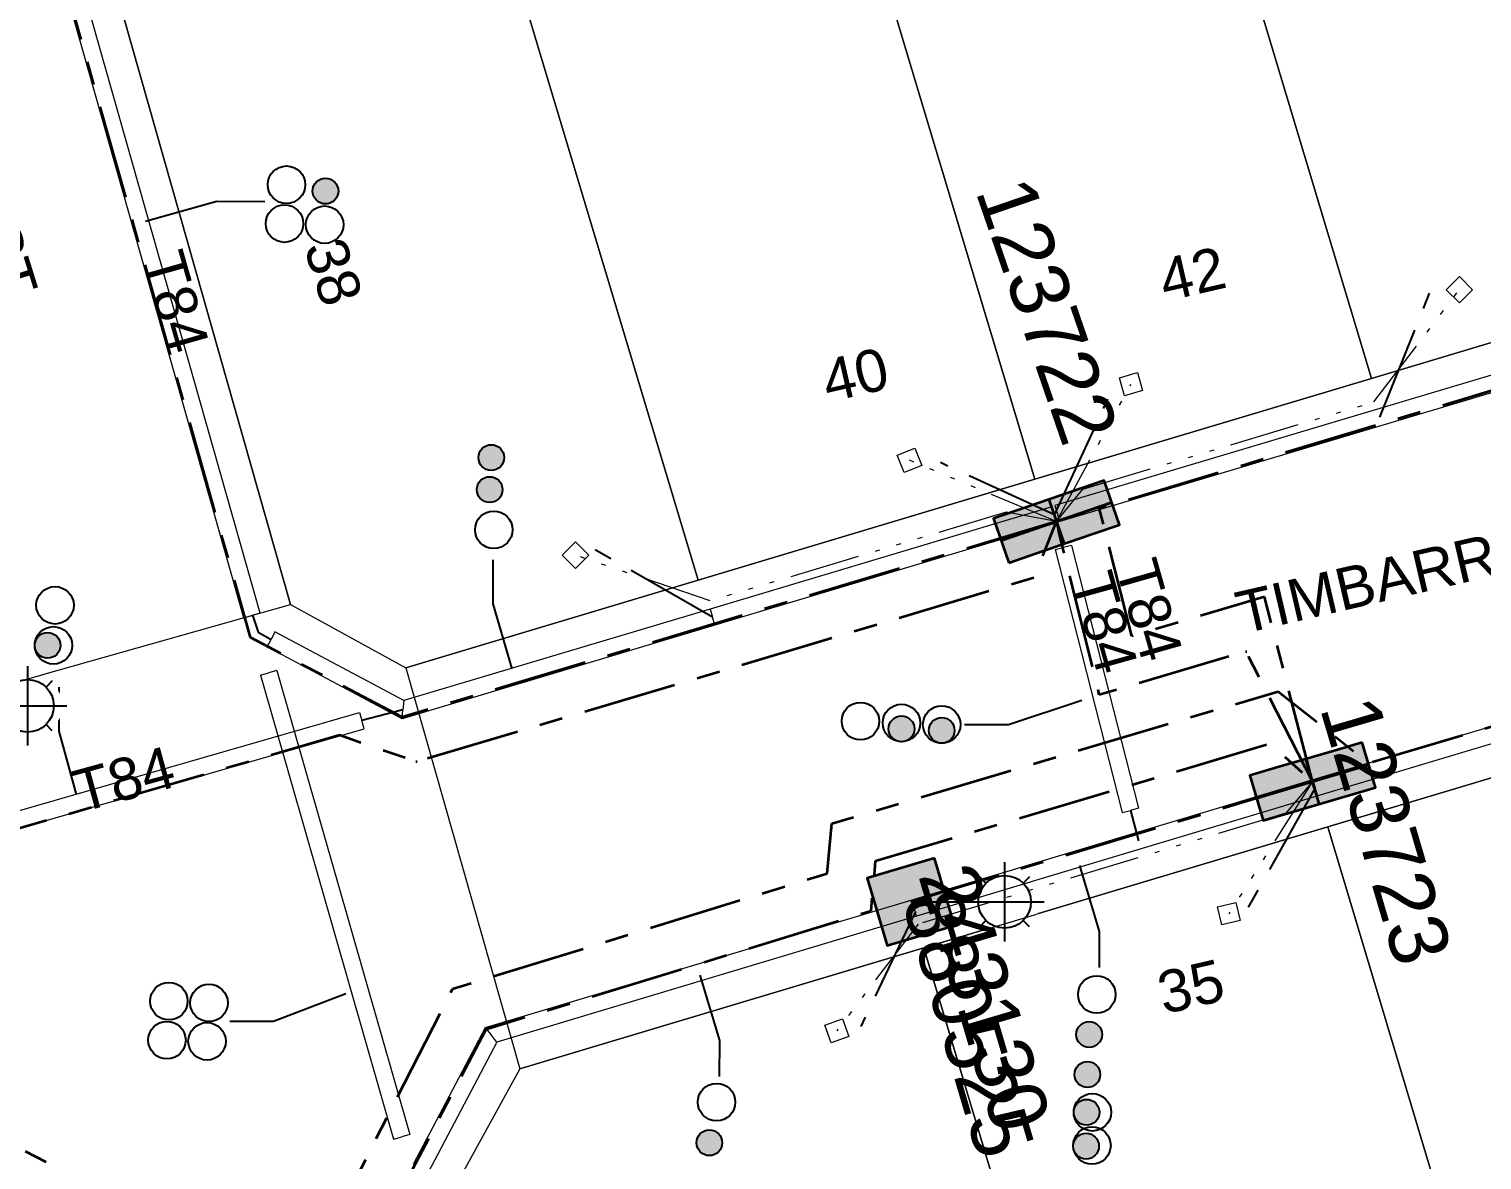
# Model space of a CAD drawing. Header units: metres. Extents: x 308278 to 310511, y 6271134 to 6272874.
# Drawn here: x 309349.2 to 309411.2, y 6272174.2 to 6272222.5 of the extents above; entities that cross this region are included whole.
import ezdxf
from ezdxf.enums import TextEntityAlignment as Align

# ---------------------------------------------------------------- set-up
doc = ezdxf.new("R2010")
doc.units = ezdxf.units.M
doc.set_wipeout_variables(frame=1)
for name, pattern in [('Cable Exist UG', [7, 4, -1, 1, -1]), ('DOT', [6.35, 0, -6.35]), ('PHANTOMX2', [6.6, 3, -0.75, 0.2, -0.75, 0.2, -0.75, 0.2, -0.75])]:
    doc.linetypes.add(name, pattern=pattern)
doc.layers.get('0').update_dxf_attribs({"color": 6})
for name, color, linetype, lineweight in [('_User Miscellaneous1', 30, 'Continuous', 13), ('_User_HV_Exist', 1, 'Continuous', 35), ('_User_LV_Exist', 5, 'Continuous', 35), ('_User_SL_Exist', 4, 'Continuous', 35), ('Cadastre Land Parcels_SP_EXT', 118, 'Continuous', 15), ('Cadastre Roads_SP_EXT', 218, 'Continuous', 15), ('Mains_HV_EXT', 13, 'Continuous', 25), ('Mains_LV_EXT', 163, 'Continuous', 25), ('Mains_LV_SL_EXT', 135, 'Continuous', 25), ('Services_SP_EXT', 42, 'PHANTOMX2', 20)]:
    doc.layers.add(name, color=color, linetype=linetype, lineweight=lineweight)
for name, color, linetype in [('Duct_SP_EXT', 30, 'Continuous'), ('Equip_SP_SL_EXT', 7, 'Continuous'), ('SupportsUG_SP_LV_EXT', 7, 'Continuous'), ('SupportsUG_SP_LV_SL_EXT', 7, 'Continuous'), ('Trench_SP_EXT', 7, 'Continuous')]:
    doc.layers.add(name, color=color, linetype=linetype)
doc.styles.add('COLUMN_LABEL', font='arial.ttf', dxfattribs={"height": 2})
doc.styles.add('iecARIAL', font='arial.ttf', dxfattribs={"height": 2})
doc.styles.add('POLE_LABEL', font='arial.ttf', dxfattribs={"height": 2})
doc.styles.add('SL_LABEL', font='arial.ttf', dxfattribs={"height": 2})
doc.styles.get("Standard").update_dxf_attribs({"font": 'arial.ttf'})

# ---------------------------------------------------------------- blocks, each defined once
blk = doc.blocks.new('COLUMN_EXT')
blk.add_hatch(color=256).paths.add_polyline_path([(1.5, -1.5), (1.5, 1.5), (-1.5, 1.5), (-1.5, -1.5)])
blk.add_lwpolyline([(1.5, 1.5), (-1.5, 1.5), (-1.5, -1.5), (1.5, -1.5)], close=True)
at = {"flags": 9}
for tag, p in [('SUBURB', (-1.813, 1.8)), ('NOTES', (-1.813, 2)), ('STREETNAME', (-1.813, 1.6)), ('LOCATION', (-1.813, 1.4)), ('LEGEND', (-1.813, 1.2)), ('OWNED_BY', (-1.813, 0.6)), ('USAGE', (-1.813, 1)), ('STATE', (-1.813, 0.8)), ('COLUMN_TYPE', (-1.813, 0.4))]:
    blk.add_attdef(tag, text='', height=0.2, rotation=180, dxfattribs=at).set_placement(p, align=Align.MIDDLE_LEFT)
at = {"flags": 1}
blk.add_attdef('Z', (-1.813, 2.351), '', height=0.2, rotation=180, dxfattribs=at)
at = {"flags": 9}
for tag, style, p in [('STRUCTURE_PLANT_NUMBER', 'POLE_LABEL', (-1.813, -0.031)), ('STREET_CODE', 'COLUMN_LABEL', (-1.813, 0.2))]:
    blk.add_attdef(tag, text='', height=0.2, rotation=180, dxfattribs=dict(at, style=style)).set_placement(p, align=Align.MIDDLE_LEFT)
at = {"style": 'COLUMN_LABEL', "width": 0.9, "flags": 8}
blk.add_attdef('ASSET_NUM', text='', height=2, rotation=270, dxfattribs=at).set_placement((2, -4), align=Align.MIDDLE_LEFT)
blk = doc.blocks.new('PILLAR_EXT')
blk.add_hatch(color=256).paths.add_polyline_path([(-2.5, 1), (-2.5, -1), (2.5, -1), (2.5, 1)])
for p, q in [((0, 1), (0, -1)), ((-2.5, 0), (2.5, 0))]:
    blk.add_line(p, q)
at = {"ltscale": 10}
blk.add_line((2.5, 0), (-2.5, 0), dxfattribs=at)
blk.add_lwpolyline([(-2.5, -1), (-1.25, -1), (1.25, -1), (2.5, -1), (2.5, 1), (-2.5, 1)], close=True)
at = {"width": 0.9, "flags": 8}
blk.add_attdef('ASSET_NUM', text='', height=2, rotation=90, dxfattribs=at).set_placement((-2, 4), align=Align.MIDDLE_LEFT)
for tag, p, flags in [('OWNED_BY', (0, -0.2), 9), ('STATE', (0, -0.4), 9), ('SUPPORT_TYPE', (0, -0.6), 9), ('USAGE', (0, -0.8), 9), ('LEGEND', (0, -1), 9), ('LOCATION', (0, -1.2), 9), ('NOTES', (0, -1.4), 9), ('STREETNAME', (0, -1.8), 9), ('SUBURB', (0, -2), 1), ('PARENT', (0, -1.6), 9)]:
    blk.add_attdef(tag, p, '', height=0.2, dxfattribs=dict(flags=flags))
blk = doc.blocks.new('DUCT_EXT')
blk.add_circle((0, 0.8), 0.8)
at = {"flags": 1}
blk.add_attdef('Z', (0, 0), '', height=0.2, dxfattribs=at)
at = {"flags": 9}
for tag, p in [('DUCT_CODE', (0, 0)), ('XSECT_TYPE', (0, -0.2)), ('STATE', (0, -0.6)), ('FB_REFERENCE', (0, -0.4)), ('NOTES', (0, -0.8))]:
    blk.add_attdef(tag, text='', height=0.2, dxfattribs=at).set_placement(p, align=Align.MIDDLE_LEFT)
blk = doc.blocks.new('*U479')
at = {"transparency": 33554687, "flags": 9}
for tag, p in [('LRATECODE', (-7.4, 0)), ('LOUTREACHVOCAB', (-7.2, 0)), ('LOUTREACH', (-7, 0)), ('LANTNUMBER', (-6.6, 0)), ('LNEW', (-6.4, 0)), ('LMASTVOCAB', (-6.2, 0)), ('LMAST', (-6, 0)), ('LLAMPVOCAB', (-5.8, 0)), ('LLAMP', (-5.6, 0)), ('LEXIST', (-5.4, 0)), ('LCHARGE3PERCENT', (-5.2, 0)), ('LCHARGE3', (-5, 0)), ('LCHARGE2PERCENT', (-4.8, 0)), ('LCHARGE2', (-4.6, 0)), ('LCHARGE1PERCENT', (-4.4, 0)), ('LCHARGE1', (-4.2, 0)), ('LCATEGORY', (-4, 0)), ('LBRACKETVOCAB', (-3.8, 0)), ('LBRACKET', (-3.6, 0)), ('LKINGHEIGHT', (-3.4, 0)), ('CREPLACE', (-3.2, 0)), ('CREMOVE', (-3, 0)), ('CNUMBER', (-2.8, 0)), ('CNEW', (-2.6, 0)), ('CEXIST', (-2.4, 0)), ('USAGE', (-2.2, 0)), ('STATE', (-2, 0)), ('OWNED_BY', (-1.8, 0)), ('ORIENTATION', (-1.6, 0)), ('OPERATING_VOLTAGE', (-1.4, 0)), ('NO_PHASES', (-1.2, 0)), ('LANTERN_TYPE', (-1, 0)), ('LANTERN_PURPOSE', (-0.8, 0)), ('CONTROL_TYPE', (-0.6, 0)), ('CONSTRUCTED_VOLTAGE', (-0.4, 0))]:
    blk.add_attdef(tag, text='', height=0.001, rotation=270, dxfattribs=at).set_placement(p, align=Align.MIDDLE_LEFT)
at = {"transparency": 33554687, "style": 'SL_LABEL', "flags": 9}
blk.add_attdef('STREET_CODE', text='', height=0.001, rotation=270, dxfattribs=at).set_placement((0.001, 0), align=Align.MIDDLE_LEFT)
at = {"transparency": 33554687, "flags": 1}
blk.add_attdef('Z', (0, 0), '', height=0.001, rotation=270, dxfattribs=at)
at = {"transparency": 33554687, "width": 0.9}
blk.add_attdef('LNUMBER', text='', height=1, dxfattribs=at).set_placement((7, -1), align=Align.MIDDLE_LEFT)
at = {"transparency": 33554687, "flags": 9}
for tag, p in [('LREMOVE', (0, -7.6)), ('LREPLACE', (0, -7.8)), ('LTYPE', (0, -8)), ('LTYPEVOCAB', (0, -8.2)), ('LEGEND', (0, -8.4)), ('SUBURB', (0, -8.6)), ('STREETNAME', (0, -8.8)), ('LOCATION', (0, -9)), ('NOTES', (0, -9.2)), ('MAINTAINED_BY', (0, -9.863))]:
    blk.add_attdef(tag, text='', height=0.001, dxfattribs=at).set_placement(p, align=Align.MIDDLE_LEFT)
blk.add_attdef('OPERATED_BY', (0, -9.607), '', height=0.001, dxfattribs=at)
at = {"linetype": 'DOT', "transparency": 33554687}
blk.add_wipeout([(5.688, 0), (5.061, -1.061), (4, -1.688), (2.939, -1.061), (2.313, 0), (2.939, 1.061), (4, 1.687), (5.061, 1.061)], dxfattribs=at)
at = {"transparency": 33554687}
for p, q in [((4, 1.687), (4, 0)), ((2.939, 1.061), (3.205, 0.795)), ((5.061, 1.061), (4.795, 0.795)), ((0, 0), (4, 0)), ((4, 0), (5.688, 0)), ((4, 0), (4, -1.688)), ((2.939, -1.061), (3.205, -0.795)), ((5.061, -1.061), (4.795, -0.795))]:
    blk.add_line(p, q, dxfattribs=at)
blk.add_circle((4, 0), 1.125, dxfattribs=at)
blk = doc.blocks.new('CCP_EXT')
at = {"flags": 9}
for tag, p in [('OWNED_BY', (0, -1)), ('USAGE', (0, -1.2)), ('STATE', (0, -1.8)), ('LEGEND', (0, -1.4)), ('LIFE_SUPPORT', (0, -1.6)), ('NOTES', (0, -2))]:
    blk.add_attdef(tag, text='', height=0.2, dxfattribs=at).set_placement(p, align=Align.MIDDLE_LEFT)
at = {"transparency": 33554687}
blk.add_wipeout([(0, 0.566), (0.566, 0), (0, -0.566), (-0.566, 0)], dxfattribs=at)
blk.add_lwpolyline([(-0.566, 0), (0, 0.566), (0.566, 0), (0, -0.566), (-0.566, 0)])
at = {"flags": 1}
blk.add_attdef('Z', (0, 0), '', height=0.2, dxfattribs=at)
at = {"flags": 9}
for tag, p in [('CCP_TYPE', (0, 0)), ('OPERATING_VOLTAGE', (0, -0.6)), ('CONSTRUCTED_VOLTAGE', (0, -0.2)), ('NO_PHASES', (0, -0.4)), ('ORIENTATION', (0, -0.8))]:
    blk.add_attdef(tag, text='', height=0.2, dxfattribs=at).set_placement(p, align=Align.MIDDLE_LEFT)
blk = doc.blocks.new('CABLE_LARGE_EXT')
h = blk.add_hatch(color=256)
edge = h.paths.add_edge_path()
edge.add_arc((0, 0.55), 0.55, 0, 360)
blk.add_circle((0, 0.55), 0.55)
at = {"flags": 1}
blk.add_attdef('Z', (0, 0), '', height=0.2, dxfattribs=at)
at = {"flags": 9}
for tag, p in [('COND_CODE', (0, 0)), ('XSECT_SIZE', (0, -0.6)), ('STATE', (0, -0.4)), ('FB_REFERENCE', (0, -0.2)), ('NOTES', (0, -0.8))]:
    blk.add_attdef(tag, text='', height=0.2, dxfattribs=at).set_placement(p, align=Align.MIDDLE_LEFT)

msp = doc.modelspace()

# ---------------------------------------------------------------- linework, layer by layer
at = {"layer": '_User Miscellaneous1'}
for p, q in [((309358.325, 6272197.357), (309349.959, 6272226.864)), ((309359.018, 6272197.554), (309350.651, 6272227.061)), ((309392.817, 6272202.102), (309378.224, 6272197.735)), ((309392.817, 6272202.102), (309392.921, 6272201.757)), ((309392.943, 6272202.157), (309393.046, 6272201.812)), ((309393.024, 6272201.412), (309392.921, 6272201.757)), ((309393.149, 6272201.467), (309393.046, 6272201.812)), ((309393.024, 6272201.412), (309378.43, 6272197.046)), ((309392.948, 6272200.274), (309393.297, 6272200.363)), ((309392.948, 6272200.274), (309395.812, 6272189.053)), ((309393.646, 6272200.452), (309393.297, 6272200.363)), ((309393.646, 6272200.452), (309396.509, 6272189.231)), ((309435.677, 6272199.948), (309403.95, 6272190.444)), ((309435.884, 6272199.258), (309404.156, 6272189.755)), ((309378.224, 6272197.735), (309365.156, 6272193.825)), ((309378.224, 6272197.735), (309378.327, 6272197.39)), ((309358.325, 6272197.357), (309358.671, 6272197.456)), ((309359.018, 6272197.554), (309358.671, 6272197.456)), ((309378.43, 6272197.046), (309378.327, 6272197.39)), ((309359.655, 6272196.758), (309359.486, 6272196.44)), ((309365.156, 6272193.825), (309359.655, 6272196.758)), ((309378.43, 6272197.046), (309365.078, 6272193.05)), ((309359.316, 6272196.122), (309359.486, 6272196.44)), ((309365.078, 6272193.05), (309359.316, 6272196.122)), ((309359.038, 6272194.907), (309359.384, 6272195.007)), ((309359.038, 6272194.907), (309364.716, 6272175.1)), ((309359.73, 6272195.106), (309359.384, 6272195.007)), ((309359.73, 6272195.106), (309365.408, 6272175.298)), ((309365.078, 6272193.05), (309365.117, 6272193.438)), ((309365.156, 6272193.825), (309365.117, 6272193.438)), ((309363.261, 6272193.319), (309363.361, 6272192.973)), ((309363.461, 6272192.627), (309363.361, 6272192.973)), ((309403.95, 6272190.444), (309404.053, 6272190.099)), ((309403.95, 6272190.444), (309404.053, 6272190.099)), ((309404.156, 6272189.755), (309404.053, 6272190.099)), ((309404.156, 6272189.755), (309404.053, 6272190.099)), ((309395.812, 6272189.053), (309396.161, 6272189.142)), ((309396.509, 6272189.231), (309396.161, 6272189.142)), ((309368.627, 6272179.854), (309365.552, 6272174.02)), ((309368.627, 6272179.854), (309368.875, 6272179.553)), ((309369.123, 6272179.251), (309366.189, 6272173.684)), ((309369.123, 6272179.251), (309368.875, 6272179.553)), ((309364.716, 6272175.1), (309365.062, 6272175.199)), ((309365.408, 6272175.298), (309365.062, 6272175.199))]:
    msp.add_line(p, q, dxfattribs=at)
at = {"layer": '_User_HV_Exist', "linetype": 'Cable Exist UG'}
msp.add_lwpolyline([(309383.486, 6272125.654), (309382.389, 6272127.128), (309368.727, 6272122.172), (309368.727, 6272122.172, -0.023328), (309366.806, 6272128.203), (309366.806, 6272128.203), (309363.047, 6272141.666), (309363.047, 6272141.666), (309354.343, 6272171.83), (309345.635, 6272176.306), (309330.108, 6272171.869), (309330.108, 6272171.869), (309284.767, 6272158.888)], format="xyb", dxfattribs=at)
at = {"layer": '_User_LV_Exist', "linetype": 'Cable Exist UG', "flags": 128}
msp.add_lwpolyline([(309403.939, 6272190.372), (309401.104, 6272195.925), (309401.104, 6272195.925), (309394.837, 6272194.075), (309393.008, 6272201.47)], dxfattribs=at)
at = {"layer": 'Cadastre Land Parcels_SP_EXT', "linetype": 'Continuous'}
for points in [[(309406.447, 6272207.583), (309400.991, 6272225.783), (309396.395, 6272241.111), (309390.481, 6272239.337), (309382.027, 6272236.803), (309392.079, 6272203.276), (309406.447, 6272207.583)], [(309392.079, 6272203.276), (309382.027, 6272236.803), (309367.659, 6272232.495), (309377.711, 6272198.968), (309392.079, 6272203.276)], [(309432.248, 6272215.319), (309435.198, 6272220.369), (309431.882, 6272235.044), (309400.991, 6272225.783), (309406.447, 6272207.583), (309432.248, 6272215.319)], [(309377.711, 6272198.968), (309367.659, 6272232.495), (309351.854, 6272227.757), (309360.321, 6272197.928), (309365.244, 6272195.23), (309377.711, 6272198.968)], [(309431.877, 6272160.083), (309421.825, 6272193.61), (309404.583, 6272188.441), (309414.635, 6272154.913), (309431.877, 6272160.083)], [(309411.565, 6272153.994), (309414.635, 6272154.913), (309404.583, 6272188.441), (309387.342, 6272183.272), (309392.511, 6272166.028), (309397.392, 6272149.745), (309411.565, 6272153.994)], [(309392.511, 6272166.028), (309387.342, 6272183.272), (309370.1, 6272178.103), (309367.36, 6272173.106), (309371.185, 6272159.635), (309392.511, 6272166.028)]]:
    msp.add_lwpolyline(points, close=True, dxfattribs=at)
at = {"layer": 'Duct_SP_EXT'}
for points in [[(309359.221, 6272215.128), (309357.177, 6272215.13), (309354.128, 6272214.28)], [(309368.948, 6272199.831), (309368.947, 6272197.957), (309369.767, 6272195.187)], [(309350.427, 6272194.401), (309350.425, 6272192.525), (309351.169, 6272189.824)], [(309389.082, 6272192.807), (309390.959, 6272192.81), (309394.084, 6272193.848)], [(309394.84, 6272182.428), (309394.845, 6272183.976), (309394.004, 6272186.786)], [(309378.629, 6272177.782), (309378.636, 6272179.314), (309377.795, 6272182.108)], [(309357.728, 6272180.143), (309359.591, 6272180.137), (309362.676, 6272181.327)]]:
    msp.add_lwpolyline(points, dxfattribs=at)
at = {"layer": 'Mains_HV_EXT', "linetype": 'Cable Exist UG'}
msp.add_lwpolyline([(309383.486, 6272125.654), (309382.389, 6272127.128), (309368.727, 6272122.172), (309368.727, 6272122.172, -0.023328), (309366.806, 6272128.203), (309366.806, 6272128.203), (309363.047, 6272141.666), (309363.047, 6272141.666), (309354.343, 6272171.83), (309345.635, 6272176.306), (309330.108, 6272171.869), (309330.108, 6272171.869), (309284.767, 6272158.888)], format="xyb", dxfattribs=at)
at = {"layer": 'Trench_SP_EXT', "linetype": 'Cable Exist UG'}
for points in [[(309406.81, 6272205.924), (309408.928, 6272211.215)], [(309392.921, 6272201.757), (309388.056, 6272203.988)], [(309393.297, 6272200.363), (309392.921, 6272201.757)], [(309358.697, 6272197.473), (309358.932, 6272196.749), (309359.486, 6272196.44)], [(309365.117, 6272193.438), (309363.361, 6272192.973)], [(309396.161, 6272189.142), (309396.511, 6272187.838)]]:
    msp.add_lwpolyline(points, dxfattribs=at)

# ---------------------------------------------------------------- block references
at = {"layer": 'Duct_SP_EXT'}
for name, p in [('DUCT_EXT', (309360.147, 6272215.051)), ('CABLE_LARGE_EXT', (309361.809, 6272215.031)), ('DUCT_EXT', (309360.061, 6272213.392)), ('DUCT_EXT', (309361.775, 6272213.344)), ('DUCT_EXT', (309384.642, 6272192.149)), ('DUCT_EXT', (309386.394, 6272192.073)), ('DUCT_EXT', (309388.11, 6272192.004)), ('CABLE_LARGE_EXT', (309386.394, 6272192.073)), ('CABLE_LARGE_EXT', (309388.11, 6272192.004)), ('DUCT_EXT', (309355.128, 6272180.194)), ('DUCT_EXT', (309356.84, 6272180.12)), ('DUCT_EXT', (309355.044, 6272178.531)), ('DUCT_EXT', (309356.755, 6272178.48))]:
    msp.add_blockref(name, p, dxfattribs=at)
for name, p, rotation in [('CABLE_LARGE_EXT', (309368.337, 6272204.202), 270.073505829016), ('CABLE_LARGE_EXT', (309368.267, 6272202.834), 270.073505829016), ('DUCT_EXT', (309368.192, 6272201.119), 270.073505829016), ('DUCT_EXT', (309349.467, 6272197.896), 270.073505829016), ('DUCT_EXT', (309349.399, 6272196.184), 270.073505829016), ('DUCT_EXT', (309393.927, 6272181.281), 269.9999999999998), ('CABLE_LARGE_EXT', (309393.853, 6272179.572), 269.9999999999998), ('CABLE_LARGE_EXT', (309393.777, 6272177.863), 269.9999999999998), ('DUCT_EXT', (309377.701, 6272176.685), 269.9999999999998), ('DUCT_EXT', (309393.742, 6272176.251), 269.9999999999998), ('CABLE_LARGE_EXT', (309393.742, 6272176.251), 269.9999999999998), ('CABLE_LARGE_EXT', (309377.644, 6272174.95), 269.9999999999998), ('DUCT_EXT', (309393.722, 6272174.832), 269.9999999999998), ('CABLE_LARGE_EXT', (309393.722, 6272174.804), 269.9999999999998)]:
    msp.add_blockref(name, p, dxfattribs=dict(at, rotation=rotation))
at = {"layer": 'SupportsUG_SP_LV_EXT'}
ref = msp.add_blockref('PILLAR_EXT', (309393.008, 6272201.47), dxfattribs=dict(at, rotation=18.98012775241862))
ref.add_attrib('ASSET_NUM', '123722', dxfattribs={"layer": '0', "height": 2.5, "rotation": 288.98013, "style": 'iecARIAL'}).set_placement((309394.508, 6272204.97), align=Align.MIDDLE_RIGHT)
ref = msp.add_blockref('PILLAR_EXT', (309403.939, 6272190.372), dxfattribs=dict(at, rotation=196.4131677062073))
ref.add_attrib('ASSET_NUM', '123723', dxfattribs={"layer": '0', "height": 2.5, "rotation": 286.41317, "style": 'iecARIAL'}).set_placement((309405.439, 6272193.872), align=Align.MIDDLE_LEFT)
at = {"layer": 'SupportsUG_SP_LV_SL_EXT'}
ref = msp.add_blockref('COLUMN_EXT', (309386.795, 6272185.236), dxfattribs=dict(at, rotation=16.52085560053088))
ref.add_attrib('ASSET_NUM', '880525', dxfattribs={"layer": '0', "height": 2.5, "rotation": 286.52086, "style": 'COLUMN_LABEL'}).set_placement((309388.795, 6272185.986), align=Align.TOP_LEFT)

# ---------------------------------------------------------------- texts
at = {"layer": 'Cadastre Land Parcels_SP_EXT'}
for s, rotation, p in [('38', 287.5385, (309360.877, 6272213.196)), ('42', 12.97533, (309397.641, 6272210.857)), ('40', 12.97533, (309383.257, 6272206.551)), ('35', 13.10921, (309397.585, 6272180.428))]:
    msp.add_text(s, height=1.8, rotation=rotation, dxfattribs=at).set_placement(p)
at = {"layer": 'Cadastre Roads_SP_EXT'}
for s, rotation, p in [('SARABAH ST', 287.38451, (309343.081, 6272226.077)), ('TIMBARRA AVE', 13.03336, (309400.932, 6272196.664))]:
    msp.add_text(s, height=1.8, rotation=rotation, dxfattribs=at).set_placement(p)
at = {"layer": 'Mains_LV_EXT'}
for rotation, p in [(285.91007, (309353.962, 6272212.694)), (285.87574, (309395.513, 6272199.543)), (285.58187, (309393.617, 6272199.016))]:
    msp.add_text('T84', height=1.8, rotation=rotation, dxfattribs=at).set_placement(p)

# ---------------------------------------------------------------- next in the draw order: block references
at = {"layer": 'Equip_SP_SL_EXT'}
ref = msp.add_blockref('*U479', (309345.089, 6272193.604), dxfattribs=at)
ref.add_attrib('ASSET_NUM', '243133', dxfattribs={"layer": '0', "height": 2.5, "rotation": 15.53765, "style": 'iecARIAL'}).set_placement((309346.589, 6272195.104), align=Align.MIDDLE_RIGHT)
ref = msp.add_blockref('*U479', (309386.795, 6272185.236), dxfattribs=at)
ref.add_attrib('ASSET_NUM', '243130', dxfattribs={"layer": '0', "height": 2.5, "rotation": 286.52086, "style": 'iecARIAL'}).set_placement((309388.295, 6272186.736), align=Align.MIDDLE_LEFT)
at = {"layer": 'Services_SP_EXT'}
for p in [(309410.203, 6272211.369), (309372.478, 6272200.036)]:
    msp.add_blockref('CCP_EXT', p, dxfattribs=at)
for p, rotation in [((309396.188, 6272207.334), 240.9801274228114), ((309386.735, 6272204.088), 336.9801275664654), ((309400.367, 6272184.729), 58.41316778450192), ((309383.635, 6272179.729), 154.4131680061231)]:
    msp.add_blockref('CCP_EXT', p, dxfattribs=dict(at, rotation=rotation))

# ---------------------------------------------------------------- next in the draw order: linework, layer by layer
at = {"layer": '_User Miscellaneous1'}
for p, q in [((309433.206, 6272214.186), (309392.943, 6272202.157)), ((309433.412, 6272213.496), (309393.149, 6272201.467)), ((309342.988, 6272187.47), (309363.261, 6272193.319)), ((309343.187, 6272186.778), (309363.461, 6272192.627)), ((309403.95, 6272190.444), (309386.83, 6272185.311)), ((309404.156, 6272189.755), (309387.037, 6272184.621)), ((309386.83, 6272185.311), (309368.627, 6272179.854)), ((309386.83, 6272185.311), (309386.934, 6272184.966)), ((309386.83, 6272185.311), (309386.934, 6272184.966)), ((309387.037, 6272184.621), (309386.934, 6272184.966)), ((309387.037, 6272184.621), (309386.934, 6272184.966)), ((309387.037, 6272184.621), (309369.123, 6272179.251))]:
    msp.add_line(p, q, dxfattribs=at)
at = {"layer": '_User_LV_Exist', "linetype": 'Cable Exist UG', "flags": 128}
for points in [[(309393.008, 6272201.47), (309378.416, 6272197.103), (309378.416, 6272197.103), (309365.086, 6272193.113), (309358.614, 6272196.522), (309349.923, 6272227.215)], [(309403.939, 6272190.372), (309401.883, 6272198.264), (309401.883, 6272198.264), (309396.22, 6272196.579), (309394.837, 6272202.04), (309394.837, 6272202.04), (309431.08, 6272212.939), (309432.071, 6272211.782), (309434.219, 6272212.407), (309434.627, 6272213.849), (309450.016, 6272217.475), (309450.016, 6272217.475), (309448.804, 6272222.79), (309450.556, 6272224.57)], [(309314.007, 6272178.498), (309316.531, 6272177.091), (309316.531, 6272177.091), (309343.145, 6272184.707), (309344.446, 6272187.131), (309362.413, 6272192.359), (309365.692, 6272191.227), (309365.692, 6272191.227), (309378.975, 6272195.178), (309392.064, 6272199.094), (309393.008, 6272201.47)]]:
    msp.add_lwpolyline(points, dxfattribs=at)
for points in [[(309383.486, 6272125.654), (309374.989, 6272125.345), (309374.989, 6272125.345, -0.013587), (309372.036, 6272134.351), (309372.036, 6272134.351), (309372.024, 6272134.391), (309370.033, 6272141.522), (309366.846, 6272152.862), (309368.424, 6272154.638), (309363.144, 6272173.49), (309367.235, 6272181.515), (309383.223, 6272186.45), (309383.424, 6272188.573), (309402.468, 6272194.221), (309406.334, 6272191.158), (309406.334, 6272191.158), (309435.552, 6272199.857)], [(309378.764, 6272126.561), (309376.484, 6272127.145), (309376.484, 6272127.145, -0.015171), (309373.937, 6272134.968), (309373.937, 6272134.968), (309373.928, 6272134.995), (309371.965, 6272142.049), (309369.065, 6272152.363), (309370.642, 6272154.136), (309370.642, 6272154.136), (309365.249, 6272173.292), (309368.668, 6272179.799), (309385.093, 6272184.852), (309385.291, 6272186.988), (309385.291, 6272186.988), (309402.107, 6272191.987), (309403.939, 6272190.372)]]:
    msp.add_lwpolyline(points, format="xyb", dxfattribs=at)
at = {"layer": '_User_SL_Exist', "linetype": 'Cable Exist UG', "flags": 128}
msp.add_lwpolyline([(309403.939, 6272190.372), (309386.795, 6272185.236)], dxfattribs=at)
at = {"layer": 'Cadastre Roads_SP_EXT', "linetype": 'Continuous'}
for points in [[(309360.321, 6272197.928), (309351.854, 6272227.757), (309347.485, 6272243.149), (309342.955, 6272259.108), (309325.872, 6272254.115), (309335.001, 6272221.948), (309343.192, 6272193.087), (309360.321, 6272197.928)], [(309387.342, 6272183.272), (309404.583, 6272188.441), (309421.825, 6272193.61), (309436.18, 6272197.914), (309432.247, 6272215.319), (309406.447, 6272207.583), (309392.079, 6272203.275), (309377.711, 6272198.968), (309365.243, 6272195.23), (309370.099, 6272178.103), (309387.342, 6272183.272)]]:
    msp.add_lwpolyline(points, close=True, dxfattribs=at)
at = {"layer": 'Mains_LV_SL_EXT', "linetype": 'Cable Exist UG'}
msp.add_lwpolyline([(309403.939, 6272190.372), (309386.795, 6272185.236)], dxfattribs=at)
at = {"layer": 'Services_SP_EXT'}
for points in [[(309393.008, 6272201.47), (309394.134, 6272202.856), (309394.134, 6272202.856), (309406.554, 6272206.577), (309410.203, 6272211.37)], [(309393.008, 6272201.47), (309396.188, 6272207.334)], [(309393.008, 6272201.47), (309386.735, 6272204.088)], [(309393.008, 6272201.47), (309390.867, 6272201.869), (309390.867, 6272201.869), (309378.233, 6272198.084), (309372.478, 6272200.035)], [(309403.939, 6272190.372), (309402.802, 6272189.021), (309402.802, 6272189.021), (309387.106, 6272184.288), (309383.635, 6272179.729)], [(309403.939, 6272190.372), (309400.367, 6272184.729)]]:
    msp.add_lwpolyline(points, dxfattribs=at)
at = {"layer": 'Trench_SP_EXT', "linetype": 'Cable Exist UG'}
for points in [[(309392.921, 6272201.757), (309395.204, 6272206.7)], [(309378.327, 6272197.39), (309373.316, 6272200.26)], [(309404.053, 6272190.099), (309401.193, 6272185.003)], [(309386.997, 6272184.818), (309384.654, 6272179.914)]]:
    msp.add_lwpolyline(points, dxfattribs=at)

# ---------------------------------------------------------------- next in the draw order: block references
at = {"layer": '_User_LV_Exist'}
ref = msp.add_blockref('PILLAR_EXT', (309393.008, 6272201.47), dxfattribs=dict(at, rotation=18.98012775241862))
ref.add_attrib('ASSET_NUM', '123722', dxfattribs={"layer": '0', "height": 2.5, "rotation": 288.98013, "style": 'iecARIAL'}).set_placement((309394.508, 6272204.97), align=Align.MIDDLE_RIGHT)
ref = msp.add_blockref('PILLAR_EXT', (309403.939, 6272190.372), dxfattribs=dict(at, rotation=196.4131677062073))
ref.add_attrib('ASSET_NUM', '123723', dxfattribs={"layer": '0', "height": 2.5, "rotation": 286.41317, "style": 'iecARIAL'}).set_placement((309405.439, 6272193.872), align=Align.MIDDLE_LEFT)
at = {"layer": '_User_SL_Exist'}
ref = msp.add_blockref('COLUMN_EXT', (309386.795, 6272185.236), dxfattribs=dict(at, rotation=16.52085560053088))
ref.add_attrib('ASSET_NUM', '880525', dxfattribs={"layer": '0', "height": 2.5, "rotation": 286.52086, "style": 'COLUMN_LABEL'}).set_placement((309388.795, 6272185.986), align=Align.TOP_LEFT)
at = {"layer": 'Duct_SP_EXT', "rotation": 270.073505829016}
msp.add_blockref('CABLE_LARGE_EXT', (309349.399, 6272196.184), dxfattribs=at)

# ---------------------------------------------------------------- next in the draw order: texts
at = {"layer": 'Mains_LV_EXT'}
msp.add_text('T84', height=1.8, rotation=15.38186, dxfattribs=at).set_placement((309351.345, 6272189.035))

doc.saveas('drawing.dxf')
